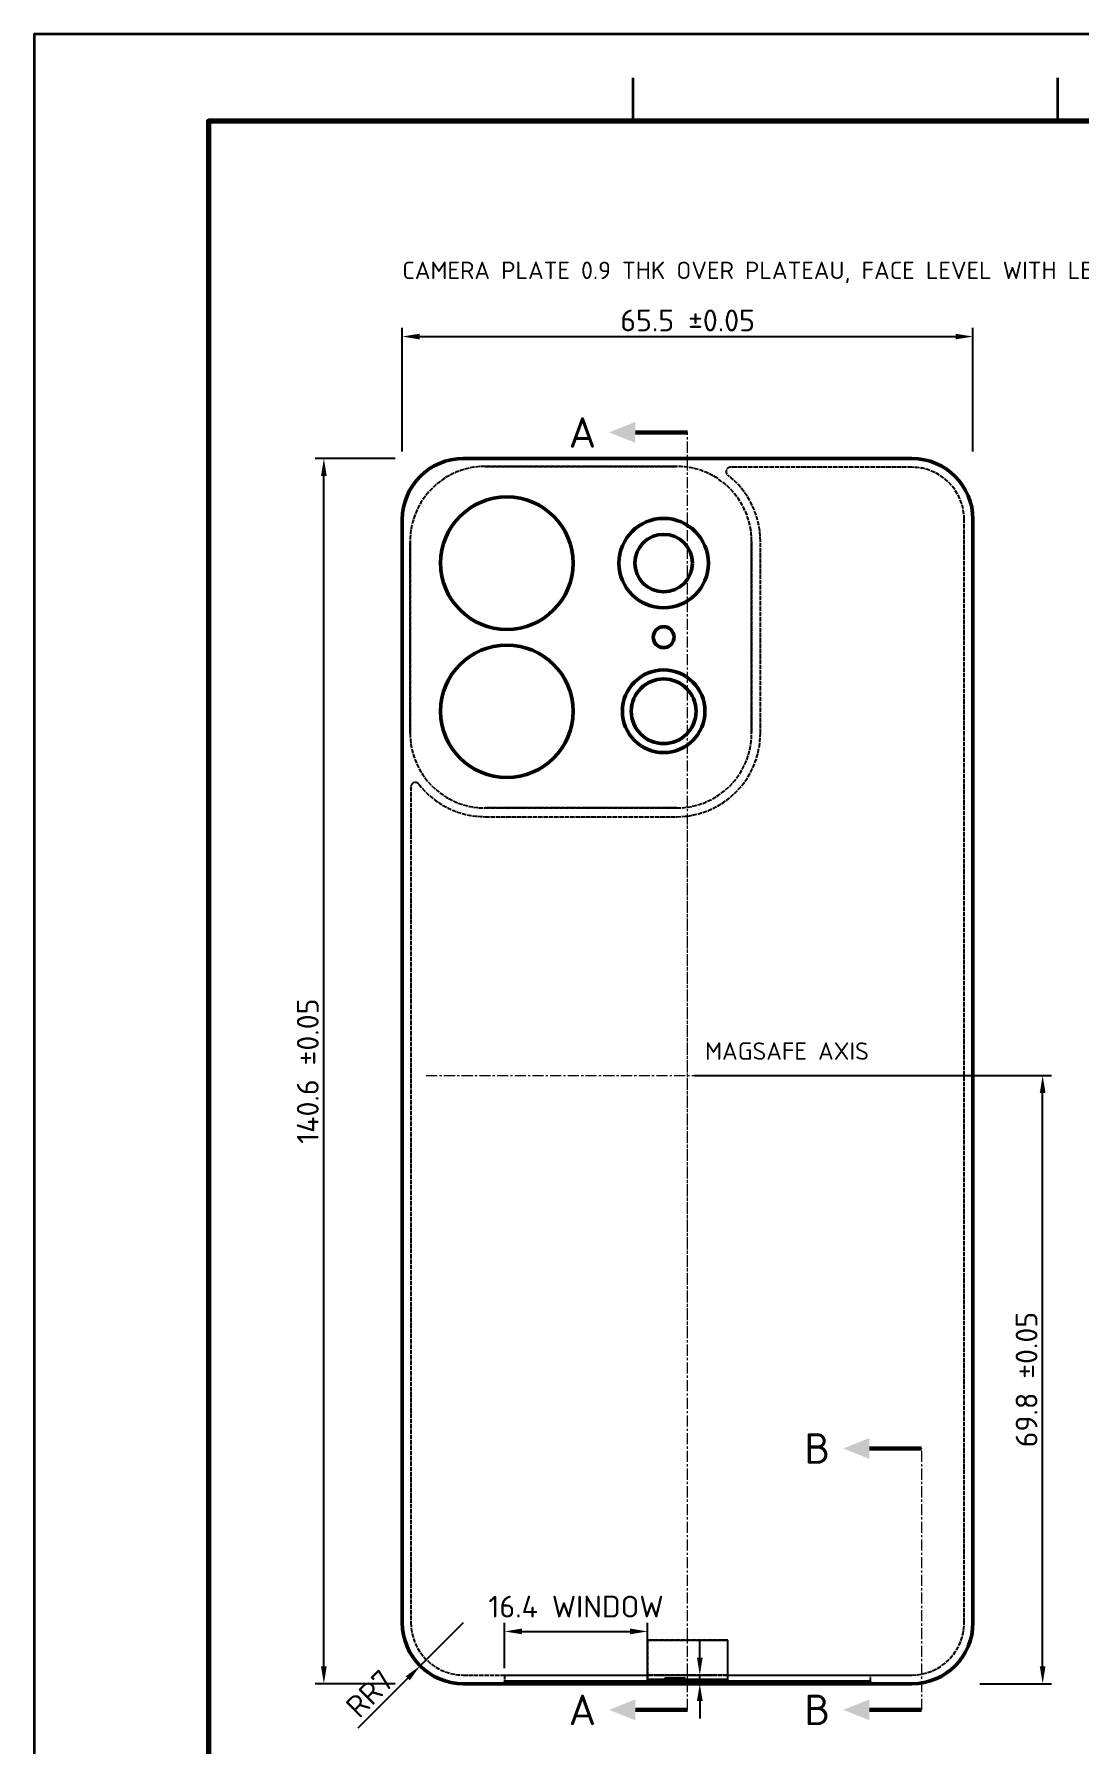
# Model space of a CAD drawing. Header units: millimetres. Extents: x 0 to 420, y 0 to 297.
# Drawn here: x 0 to 119.9, y 100.8 to 297 of the extents above; entities that cross this region are included whole.
import ezdxf
from ezdxf.enums import TextEntityAlignment as Align

# ---------------------------------------------------------------- set-up
doc = ezdxf.new("R2010")
doc.units = ezdxf.units.MM
doc.header["$LTSCALE"] = 0.4
doc.linetypes.add('CENTER', pattern=[5.08, 3.175, -0.635, 0.635, -0.635])
doc.linetypes.add('DASHED', pattern=[1.524, 1.27, -0.254])
for name, color, linetype, lineweight in [('BORDER', 7, 'CONTINUOUS', 70), ('CENTER', 1, 'CENTER', 18), ('DIM', 4, 'CONTINUOUS', 18), ('HIDDEN', 8, 'DASHED', 25), ('OUTLINE', 7, 'CONTINUOUS', 50), ('SECTION', 7, 'CONTINUOUS', 50), ('TEXT', 7, 'CONTINUOUS', 25), ('TITLE', 7, 'CONTINUOUS', 35)]:
    doc.layers.add(name, color=color, linetype=linetype, lineweight=lineweight)
doc.styles.add('KHENSU', font='isocpeur.ttf')
doc.dimstyles.new('KHENSU', dxfattribs={"dimtxt": 2.5, "dimasz": 2, "dimexe": 1, "dimexo": 0.8, "dimgap": 0.6, "dimtad": 1, "dimdsep": 46, "dimtxsty": 'KHENSU', "dimcen": -1.5, "dimclrd": 4, "dimclre": 4, "dimclrt": 7, "dimazin": 3, "dimtfac": 1, "dimtmove": 2, "dimatfit": 3})

msp = doc.modelspace()

# ---------------------------------------------------------------- linework, layer by layer
at = {"layer": 'BORDER'}
msp.add_lwpolyline([(20, 10), (410, 10), (410, 287), (20, 287)], close=True, dxfattribs=at)
at = {"layer": 'CENTER'}
for p, q in [((75, 104.7), (75, 251.3)), ((75, 147.5), (75, 207.5)), ((45, 177.5), (105, 177.5)), ((101.875, 104.7), (101.875, 134.7))]:
    msp.add_line(p, q, dxfattribs=at)
at = {"layer": 'HIDDEN'}
for p, q in [((100.75, 248.3), (49.25, 248.3)), ((51.75, 247.4), (73.75, 247.4)), ((73.75, 247.4), (51.75, 247.4)), ((100.75, 247.3), (79.915, 247.3)), ((100.75, 247.3), (79.915, 247.3)), ((42.25, 241.3), (42.25, 114.7)), ((106.75, 114.7), (106.75, 241.3)), ((106.75, 114.7), (106.75, 241.3)), ((107.75, 114.7), (107.75, 241.3)), ((43.15, 216.8), (43.15, 238.8)), ((43.15, 238.8), (43.15, 216.8)), ((82.35, 238.8), (82.35, 216.8)), ((82.35, 216.8), (82.35, 238.8)), ((83.35, 216.8), (83.35, 238.8)), ((83.35, 216.8), (83.35, 238.8)), ((43.25, 210.635), (43.25, 114.7)), ((43.25, 210.635), (43.25, 114.7)), ((73.75, 208.2), (51.75, 208.2)), ((51.75, 208.2), (73.75, 208.2)), ((51.75, 207.2), (73.75, 207.2)), ((51.75, 207.2), (73.75, 207.2)), ((70.4, 112.7), (79.6, 112.7)), ((70.4, 112.7), (70.4, 107.924)), ((70.4, 108.12), (70.4, 112.7)), ((79.6, 112.7), (70.4, 112.7)), ((79.6, 107.924), (79.6, 112.7)), ((79.6, 108.12), (79.6, 112.7)), ((49.25, 108.7), (100.75, 108.7)), ((49.25, 108.7), (54, 108.7)), ((54, 108.7), (70.4, 108.7)), ((54, 108.7), (54, 107.924)), ((54, 108.7), (54, 107.924)), ((79.6, 108.7), (70.4, 108.7)), ((70.4, 107.7), (70.4, 108.7)), ((70.4, 108.7), (70.4, 107.924)), ((79.6, 108.7), (96, 108.7)), ((79.6, 107.924), (79.6, 108.7)), ((79.6, 107.7), (79.6, 108.7)), ((96, 107.924), (96, 108.7)), ((96, 107.924), (96, 108.7)), ((96, 108.7), (100.75, 108.7)), ((49.25, 107.7), (100.75, 107.7))]:
    msp.add_line(p, q, dxfattribs=at)
for centre, radius in [((54.25, 236.3), 7.6), ((72.25, 227.8), 1.2), ((54.25, 219.3), 7.6)]:
    msp.add_circle(centre, radius, dxfattribs=at)
for centre, radius, start, end in [((49.25, 241.3), 7, 90, 180), ((51.75, 238.8), 8.6, 90, 180), ((51.75, 238.8), 8.6, 90, 180), ((73.75, 238.8), 8.6, 0, 90), ((73.75, 238.8), 8.6, 0, 90), ((79.915, 246.8), 0.5, 90, -127.61976), ((79.915, 246.8), 0.5, 90, -127.61976), ((100.75, 241.3), 7, 0, 90), ((100.75, 241.3), 6, 0, 90), ((100.75, 241.3), 6, 0, 90), ((73.75, 238.8), 9.6, 0, 52.38024), ((73.75, 238.8), 9.6, 0, 52.38024), ((51.75, 216.8), 8.6, 180, -90), ((51.75, 216.8), 8.6, 180, -90), ((73.75, 216.8), 9.6, -90, 0), ((73.75, 216.8), 8.6, -90, 0), ((73.75, 216.8), 9.6, -90, 0), ((73.75, 216.8), 8.6, -90, 0), ((43.75, 210.635), 0.5, 37.61976, 180), ((43.75, 210.635), 0.5, 37.61976, 180), ((51.75, 216.8), 9.6, -142.38024, -90), ((51.75, 216.8), 9.6, -142.38024, -90), ((49.25, 114.7), 7, 180, -90), ((49.25, 114.7), 6, 180, -90), ((49.25, 114.7), 6, 180, -90), ((100.75, 114.7), 7, -90, 0), ((100.75, 114.7), 6, -90, 0), ((100.75, 114.7), 6, -90, 0)]:
    msp.add_arc(centre, radius, start, end, dxfattribs=at)
at = {"layer": 'OUTLINE'}
for p, q in [((100.75, 248.3), (49.25, 248.3)), ((42.25, 241.3), (42.25, 114.7)), ((107.75, 114.7), (107.75, 241.3)), ((54, 107.924), (70.4, 107.924)), ((54, 107.924), (54, 107.7)), ((70.4, 108.12), (79.6, 108.12)), ((70.4, 107.924), (70.4, 107.7)), ((79.6, 107.924), (96, 107.924)), ((79.6, 107.7), (79.6, 107.924)), ((96, 107.7), (96, 107.924)), ((49.25, 107.7), (54, 107.7)), ((54, 107.7), (70.4, 107.7)), ((79.6, 107.7), (70.4, 107.7)), ((79.6, 107.7), (96, 107.7)), ((96, 107.7), (100.75, 107.7))]:
    msp.add_line(p, q, dxfattribs=at)
for points in [[(54, 107.924), (54, 107.917), (54, 107.91), (54, 107.903), (54, 107.895), (54, 107.888), (54, 107.881), (54, 107.874), (54, 107.867), (54, 107.859), (54, 107.852), (54, 107.845), (54, 107.838), (54, 107.83), (54, 107.823), (54, 107.816), (54, 107.809), (54, 107.801), (54, 107.794), (54, 107.787), (54, 107.78), (54, 107.772), (54, 107.765), (54, 107.758), (54, 107.751), (54, 107.743), (54, 107.736), (54, 107.729), (54, 107.722), (54, 107.714), (54, 107.707), (54, 107.7)], [(70.4, 108.12), (70.4, 108.114), (70.4, 108.107), (70.4, 108.101), (70.4, 108.095), (70.4, 108.089), (70.4, 108.082), (70.4, 108.076), (70.4, 108.07), (70.4, 108.063), (70.4, 108.057), (70.4, 108.051), (70.4, 108.044), (70.4, 108.038), (70.4, 108.032), (70.4, 108.025), (70.4, 108.019), (70.4, 108.013), (70.4, 108.006), (70.4, 108), (70.4, 107.994), (70.4, 107.988), (70.4, 107.981), (70.4, 107.975), (70.4, 107.969), (70.4, 107.962), (70.4, 107.956), (70.4, 107.95), (70.4, 107.943), (70.4, 107.937), (70.4, 107.931), (70.4, 107.924)], [(79.6, 108.12), (79.6, 108.114), (79.6, 108.107), (79.6, 108.101), (79.6, 108.095), (79.6, 108.089), (79.6, 108.082), (79.6, 108.076), (79.6, 108.07), (79.6, 108.063), (79.6, 108.057), (79.6, 108.051), (79.6, 108.044), (79.6, 108.038), (79.6, 108.032), (79.6, 108.025), (79.6, 108.019), (79.6, 108.013), (79.6, 108.006), (79.6, 108), (79.6, 107.994), (79.6, 107.988), (79.6, 107.981), (79.6, 107.975), (79.6, 107.969), (79.6, 107.962), (79.6, 107.956), (79.6, 107.95), (79.6, 107.943), (79.6, 107.937), (79.6, 107.931), (79.6, 107.924)], [(96, 107.924), (96, 107.917), (96, 107.91), (96, 107.903), (96, 107.895), (96, 107.888), (96, 107.881), (96, 107.874), (96, 107.867), (96, 107.859), (96, 107.852), (96, 107.845), (96, 107.838), (96, 107.83), (96, 107.823), (96, 107.816), (96, 107.809), (96, 107.801), (96, 107.794), (96, 107.787), (96, 107.78), (96, 107.772), (96, 107.765), (96, 107.758), (96, 107.751), (96, 107.743), (96, 107.736), (96, 107.729), (96, 107.722), (96, 107.714), (96, 107.707), (96, 107.7)]]:
    msp.add_lwpolyline(points, dxfattribs=at)
for centre, radius in [((54.25, 236.3), 7.6), ((72.25, 236.3), 5.132), ((72.25, 236.3), 3.303), ((72.25, 227.8), 1.2), ((54.25, 219.3), 7.6), ((72.25, 219.3), 4.739), ((72.25, 219.3), 3.714)]:
    msp.add_circle(centre, radius, dxfattribs=at)
for centre, start, end in [((49.25, 241.3), 90, 180), ((100.75, 241.3), 0, 90), ((49.25, 114.7), 180, -90), ((100.75, 114.7), -90, 0)]:
    msp.add_arc(centre, 7, start, end, dxfattribs=at)
at = {"layer": 'SECTION', "const_width": 0.5}
for points in [[(75, 251.3), (69, 251.3)], [(101.875, 134.7), (95.875, 134.7)], [(75, 104.7), (69, 104.7)], [(101.875, 104.7), (95.875, 104.7)]]:
    msp.add_lwpolyline(points, dxfattribs=at)
at = {"layer": 'SECTION'}
for points in [[(69, 252.5), (66, 251.3), (69, 250.1)], [(95.875, 135.9), (92.875, 134.7), (95.875, 133.5)], [(69, 105.9), (66, 104.7), (69, 103.5)], [(95.875, 105.9), (92.875, 104.7), (95.875, 103.5)]]:
    msp.add_solid(points, dxfattribs=at)
at = {"layer": 'TITLE'}
for p, q in [((68.75, 287), (68.75, 292)), ((117.5, 287), (117.5, 292))]:
    msp.add_line(p, q, dxfattribs=at)
msp.add_lwpolyline([(0, 0), (420, 0), (420, 297), (0, 297)], close=True, dxfattribs=at)

# ---------------------------------------------------------------- texts
at = {"layer": 'TEXT', "style": 'KHENSU'}
for s, p in [('CAMERA PLATE 0.9 THK OVER PLATEAU, FACE LEVEL WITH LENS RINGS. SENSOR OPENINGS 0.6 CLEARANCE, FLASH/LIDAR DRAFTED PER STEP', (42.25, 268.3)), ('MAGSAFE AXIS', (77, 178.7))]:
    msp.add_text(s, height=2, dxfattribs=at).set_placement(p, align=Align.BOTTOM_LEFT)
for s, p in [('A', (64.5, 251.3)), ('B', (91.375, 134.7)), ('A', (64.5, 104.7)), ('B', (91.375, 104.7))]:
    msp.add_text(s, height=3.5, dxfattribs=at).set_placement(p, align=Align.MIDDLE_RIGHT)

# ---------------------------------------------------------------- dimensions: what is measured, and where the dimension line sits
at = {"layer": 'DIM'}
for base, p1, p2, text in [((42.25, 262.3), (42.25, 248.3), (107.75, 248.3), '<> %%p0.05'), ((54, 113.7), (54, 108.7), (70.4, 108.7), '<> WINDOW')]:
    msp.add_linear_dim(base=base, p1=p1, p2=p2, text=text, dimstyle='KHENSU', override={"dimlfac": 1}, dxfattribs=at).render()
for base, p1, p2 in [((33.25, 107.7), (42.25, 107.7), (42.25, 248.3)), ((115.75, 107.7), (107.75, 107.7), (75, 177.5))]:
    msp.add_linear_dim(base=base, p1=p1, p2=p2, angle=90, text='<> %%p0.05', dimstyle='KHENSU', override={"dimlfac": 1}, dxfattribs=at).render()
msp.add_radius_dim(center=(49.25, 114.7), mpoint=(44.3, 109.75), text='R<>', dimstyle='KHENSU', override={"dimlfac": 1}, dxfattribs=at).render()
msp.add_linear_dim(base=(76.4, 107.7), p1=(70.4, 107.7), p2=(70.4, 108.7), angle=90, dimstyle='KHENSU', override={"dimlfac": 1}, dxfattribs=at).render()

doc.saveas('drawing.dxf')
